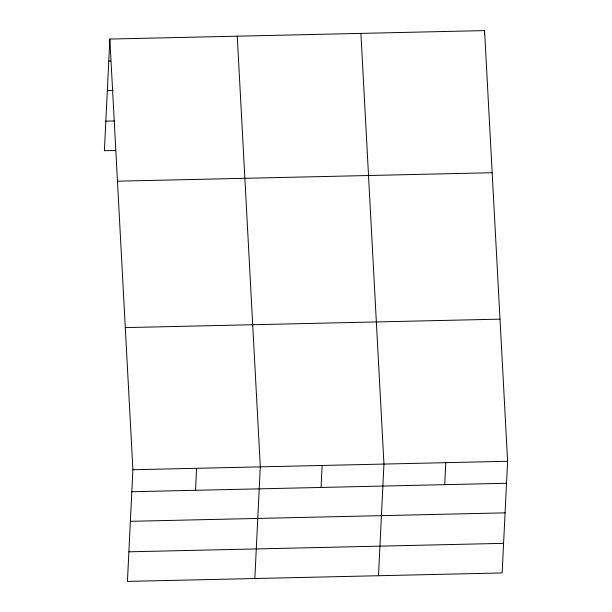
<?xml version="1.0" encoding="UTF-8"?>
<svg xmlns="http://www.w3.org/2000/svg" width="612" height="612" viewBox="0 0 612 612"><rect width="100%" height="100%" fill="white"/><g stroke="black" fill="none" stroke-linecap="round" stroke-linejoin="round"><path stroke-width="0.92" d="M109.854 39.061L132.896 469.741L127.441 581.4L502.146 572.939L507.608 461.272L484.559 30.6L109.854 39.061L104.392 150.728L115.798 150.468M195.526 490.288L196.597 468.302M254.837 578.524L260.299 466.857L237.257 36.184M321.055 487.45L322.126 465.464M378.491 575.731L383.953 464.064L360.912 33.392M444.71 484.658L445.781 462.672M484.383 34.264L484.559 30.6M108.775 61.055L110.68 61.009M107.33 90.645L113.036 90.515M105.838 121.13L114.398 120.939M117.458 181.183L492.17 172.722M125.292 327.611L500.004 319.15M132.896 469.741L507.608 461.272M131.825 491.727L506.537 483.266M130.379 521.317L505.084 512.856M128.887 551.81L503.592 543.341"/></g></svg>
